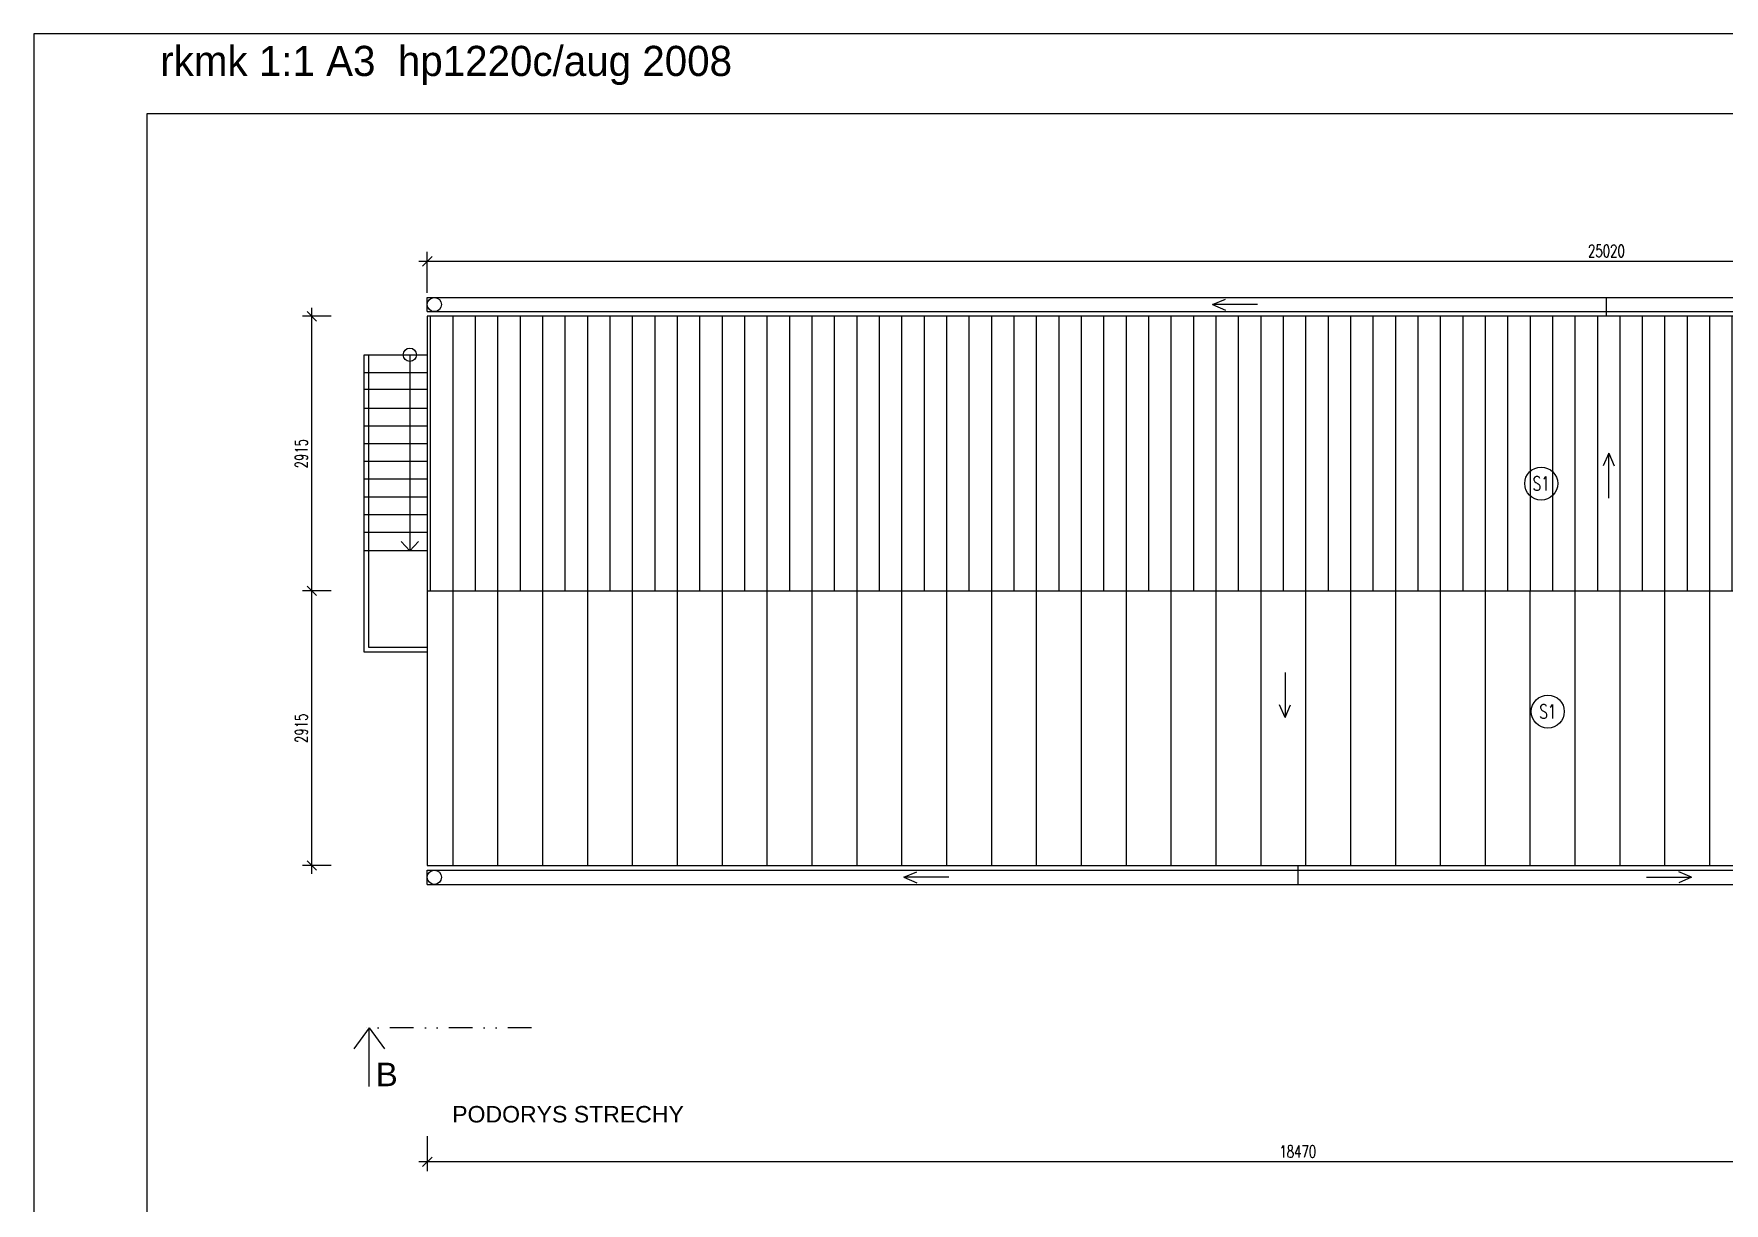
# Model space of a CAD drawing. Header units: millimetres. Extents: x 462666 to 1244237, y 2328025 to 3795663.
# Drawn here: x 1062828 to 1080763, y 2800602 to 2813016 of the extents above; entities that cross this region are included whole.
import ezdxf
from ezdxf.enums import TextEntityAlignment as Align

# ---------------------------------------------------------------- set-up
doc = ezdxf.new("R2010")
doc.units = ezdxf.units.MM
doc.linetypes.add('DIVIDE2', pattern=[0.625, 0.25, -0.125, 0, -0.125, 0, -0.125])
for name, color, linetype in [('KOTY', 96, 'Continuous'), ('MUR_POH', 64, 'Continuous'), ('MUR_REZ', 3, 'Continuous'), ('PLO_LIN', 6, 'Continuous'), ('POP', 7, 'Continuous'), ('RAM_100', 160, 'Continuous'), ('TXT_50', 50, 'Continuous'), ('TXT_50_MIESTN', 7, 'Continuous')]:
    doc.layers.add(name, color=color, linetype=linetype)
doc.styles.add('ARIAL', font='arial.ttf', dxfattribs={"height": 250})
doc.styles.add('ROMANS', font='arial.ttf', dxfattribs={"width": 0.85})
doc.styles.add('SIMPLEX', font='SIMPLEX.SHX', dxfattribs={"width": 0.7})
doc.styles.add('SIMPLEX.SHX', font='SIMPLEX.SHX', dxfattribs={"width": 0.7})
doc.dimstyles.new('PAJO1-studia', dxfattribs={"dimtxt": 160, "dimasz": 100, "dimexe": 100, "dimexo": 250, "dimgap": 45, "dimtad": 1, "dimdec": 0, "dimrnd": 5, "dimtxsty": 'ROMANS', "dimblk": 'OBLIQUE', "dimcen": 200, "dimdle": 90, "dimadec": 0, "dimazin": 0, "dimtfac": 1, "dimtdec": 0, "dimtmove": 1, "dimatfit": 3, "dimfxl": 1, "dimarcsym": 0})

# ---------------------------------------------------------------- blocks, each defined once
blk = doc.blocks.new('Z_RAM_A_3_hp 1220')
at = {"layer": 'POP', "linetype": 'Continuous'}
blk.add_lwpolyline([(-288.5, -408), (-6.5, -408), (-6.5, -13), (-288.5, -13)], close=True, dxfattribs=at)
at = {"layer": 'RAM_100', "linetype": 'Continuous'}
for points in [[(-297, -420), (0, -420), (0, 0), (-297, 0)], [(-288.5, -13), (-288.5, -408), (-6.5, -408), (-6.5, -13)]]:
    blk.add_lwpolyline(points, close=True, dxfattribs=at)
blk.add_text('rkmk 1:1 A3  hp1220c/aug 2008', height=3.2, rotation=90, dxfattribs=at).set_placement((-292.52, -406.58))
blk = doc.blocks.new('_OBLIQUE')
at = {"color": 0, "linetype": 'ByBlock'}
blk.add_line((-0.5, -0.5), (0.5, 0.5), dxfattribs=at)
blk = doc.blocks.new('*D327')
at = {"layer": 'Defpoints', "color": 0}
for p in [(1092025, 2810601), (1067003, 2810017), (1092025, 2810017)]:
    blk.add_point(p, dxfattribs=at)
at = {"layer": 'KOTY', "color": 0, "lineweight": -2}
for p, q in [((1067003, 2810267), (1067003, 2810701)), ((1092025, 2810267), (1092025, 2810701)), ((1066913, 2810601), (1092115, 2810601))]:
    blk.add_line(p, q, dxfattribs=at)
at = {"layer": 'KOTY', "color": 0, "lineweight": -2, "xscale": 100, "yscale": 100, "zscale": 100, "rotation": 180}
blk.add_blockref('_OBLIQUE', (1067003, 2810601), dxfattribs=at)
at = {"layer": 'KOTY', "color": 0, "lineweight": -2, "xscale": 100, "yscale": 100, "zscale": 100}
blk.add_blockref('_OBLIQUE', (1092025, 2810601), dxfattribs=at)
at = {"layer": 'KOTY', "color": 0, "insert": (1079514, 2810711), "char_height": 130, "attachment_point": 5, "style": 'SIMPLEX'}
blk.add_mtext('25020', dxfattribs=at)
blk = doc.blocks.new('*D330')
at = {"layer": 'Defpoints', "color": 0}
for p in [(1067003, 2801565), (1085475, 2801587), (1067003, 2801041)]:
    blk.add_point(p, dxfattribs=at)
at = {"layer": 'KOTY', "color": 0, "lineweight": -2}
for p, q in [((1067003, 2801315), (1067003, 2800941)), ((1085475, 2801337), (1085475, 2800941)), ((1085565, 2801041), (1066913, 2801041))]:
    blk.add_line(p, q, dxfattribs=at)
at = {"layer": 'KOTY', "color": 0, "lineweight": -2, "xscale": 100, "yscale": 100, "zscale": 100, "rotation": 180}
blk.add_blockref('_OBLIQUE', (1067003, 2801041), dxfattribs=at)
at = {"layer": 'KOTY', "color": 0, "lineweight": -2, "xscale": 100, "yscale": 100, "zscale": 100}
blk.add_blockref('_OBLIQUE', (1085475, 2801041), dxfattribs=at)
at = {"layer": 'KOTY', "color": 0, "insert": (1076239, 2801151), "char_height": 130, "attachment_point": 5, "style": 'SIMPLEX'}
blk.add_mtext('18470', dxfattribs=at)
blk = doc.blocks.new('*D331')
at = {"layer": 'Defpoints', "color": 0}
for p in [(1065777, 2807102), (1066234, 2807102), (1066234, 2804187)]:
    blk.add_point(p, dxfattribs=at)
at = {"layer": 'KOTY', "color": 0, "lineweight": -2}
for p, q in [((1065984, 2807102), (1065677, 2807102)), ((1065777, 2804097), (1065777, 2807192)), ((1065984, 2804187), (1065677, 2804187))]:
    blk.add_line(p, q, dxfattribs=at)
at = {"layer": 'KOTY', "color": 0, "lineweight": -2, "xscale": 100, "yscale": 100, "zscale": 100}
for p, rotation in [((1065777, 2807102), 90), ((1065777, 2804187), 270)]:
    blk.add_blockref('_OBLIQUE', p, dxfattribs=dict(at, rotation=rotation))
at = {"layer": 'KOTY', "color": 0, "insert": (1065667, 2805644), "char_height": 130, "attachment_point": 5, "rotation": 90, "style": 'SIMPLEX'}
blk.add_mtext('2915', dxfattribs=at)
blk = doc.blocks.new('*D332')
at = {"layer": 'Defpoints', "color": 0}
for p in [(1065777, 2810017), (1066234, 2810017), (1066234, 2807102)]:
    blk.add_point(p, dxfattribs=at)
at = {"layer": 'KOTY', "color": 0, "lineweight": -2}
for p, q in [((1065984, 2810017), (1065677, 2810017)), ((1065777, 2807012), (1065777, 2810107)), ((1065984, 2807102), (1065677, 2807102))]:
    blk.add_line(p, q, dxfattribs=at)
at = {"layer": 'KOTY', "color": 0, "lineweight": -2, "xscale": 100, "yscale": 100, "zscale": 100}
for p, rotation in [((1065777, 2810017), 90), ((1065777, 2807102), 270)]:
    blk.add_blockref('_OBLIQUE', p, dxfattribs=dict(at, rotation=rotation))
at = {"layer": 'KOTY', "color": 0, "insert": (1065667, 2808559), "char_height": 130, "attachment_point": 5, "rotation": 90, "style": 'SIMPLEX'}
blk.add_mtext('2915', dxfattribs=at)

msp = doc.modelspace()

# ---------------------------------------------------------------- hatches: boundary and pattern name
at = {"layer": 'MUR_POH', "linetype": 'ByBlock', "ltscale": 250}
h = msp.add_hatch(dxfattribs=at)
h.set_pattern_fill('ANSI31', color=8, scale=75, angle=45, style=0)
h.set_pattern_definition([(90, (0, 10879.64), (-238.125, 1e-14), [])])
h.paths.add_polyline_path([(1092025.2, 2807101.8), (1092025.2, 2810017), (1067002.7, 2810017), (1067002.7, 2807101.7)])

# ---------------------------------------------------------------- linework, layer by layer
at = {"layer": 'KOTY'}
for p, q in [((1075335.6, 2810141.5), (1075470.6, 2810199.1)), ((1075812.3, 2810141.5), (1075335.6, 2810141.5)), ((1075335.6, 2810141.5), (1075470.6, 2810083.9)), ((1079538.3, 2808564.2), (1079480.6, 2808429.2)), ((1079538.3, 2808564.2), (1079595.9, 2808429.2)), ((1079538.3, 2808087.5), (1079538.3, 2808564.2)), ((1076103.7, 2806234.5), (1076103.7, 2805757.7)), ((1076103.7, 2805757.7), (1076046.1, 2805892.8)), ((1076103.7, 2805757.7), (1076161.3, 2805892.8)), ((1072060.6, 2804062.2), (1072195.6, 2804119.8)), ((1072060.6, 2804062.2), (1072195.6, 2804004.6)), ((1072537.3, 2804062.2), (1072060.6, 2804062.2)), ((1079940.6, 2804062.2), (1080417.3, 2804062.2)), ((1080417.3, 2804062.2), (1080282.3, 2804119.8)), ((1080417.3, 2804062.2), (1080282.3, 2804004.6))]:
    msp.add_line(p, q, dxfattribs=at)
at = {"layer": 'MUR_POH', "color": 8, "linetype": 'ByBlock', "ltscale": 250}
for p, q in [((1067276.2, 2804186.6), (1067276.2, 2807101.7)), ((1067752.5, 2804186.6), (1067752.5, 2807101.7)), ((1068228.8, 2804186.6), (1068228.8, 2807101.7)), ((1068705, 2804186.6), (1068705, 2807101.7)), ((1069181.2, 2804186.6), (1069181.2, 2807101.7)), ((1069657.5, 2804186.6), (1069657.5, 2807101.7)), ((1070133.8, 2804186.6), (1070133.8, 2807101.7)), ((1070610, 2804186.6), (1070610, 2807101.7)), ((1071086.2, 2804186.6), (1071086.2, 2807101.7)), ((1071562.5, 2804186.6), (1071562.5, 2807101.7)), ((1072038.8, 2804186.6), (1072038.8, 2807101.7)), ((1072515, 2804186.6), (1072515, 2807101.7)), ((1072991.2, 2804186.6), (1072991.2, 2807101.7)), ((1073467.5, 2804186.6), (1073467.5, 2807101.8)), ((1073943.8, 2804186.6), (1073943.8, 2807101.8)), ((1074420, 2804186.6), (1074420, 2807101.8)), ((1074896.2, 2804186.6), (1074896.2, 2807101.8)), ((1075372.5, 2804186.6), (1075372.5, 2807101.8)), ((1075848.8, 2804186.6), (1075848.8, 2807101.8)), ((1076325, 2804186.6), (1076325, 2807101.8)), ((1076801.2, 2804186.6), (1076801.2, 2807101.8)), ((1077277.5, 2804186.6), (1077277.5, 2807101.8)), ((1077753.8, 2804186.6), (1077753.8, 2807101.8)), ((1078230, 2804186.6), (1078230, 2807101.8)), ((1078706.2, 2804186.6), (1078706.2, 2807101.8)), ((1079182.5, 2804186.6), (1079182.5, 2807101.8)), ((1079658.8, 2804186.6), (1079658.8, 2807101.8)), ((1080135, 2804186.6), (1080135, 2807101.8)), ((1080611.2, 2804186.6), (1080611.2, 2807101.8))]:
    msp.add_line(p, q, dxfattribs=at)
at = {"layer": 'MUR_POH', "color": 8, "linetype": 'ByBlock', "ltscale": 250, "flags": 128}
for points in [[(1067002.7, 2810217), (1092025.2, 2810217)], [(1067002.7, 2810067), (1067002.7, 2810217)], [(1079514, 2810017), (1079514, 2810217)], [(1067002.7, 2810067), (1092025.2, 2810067)], [(1067002.7, 2804136.6), (1083179.8, 2804136.6)], [(1067002.7, 2803986.6), (1067002.7, 2804136.6)], [(1076239, 2804186.6), (1076239, 2803986.6)], [(1067002.7, 2803986.6), (1083179.8, 2803986.6)]]:
    msp.add_lwpolyline(points, dxfattribs=at)
at = {"layer": 'MUR_POH', "color": 8, "linetype": 'ByBlock', "ltscale": 250}
for centre in [(1067077.7, 2810142), (1067077.7, 2804061.6)]:
    msp.add_circle(centre, 75, dxfattribs=at)
at = {"layer": 'MUR_REZ', "flags": 128}
for points in [[(1085475.2, 2804186.6), (1085475.2, 2801586.7), (1092025.2, 2801586.7), (1092025.2, 2810017), (1067002.7, 2810017), (1067002.7, 2804186.6), (1085475.2, 2804186.6)], [(1067002.7, 2807101.7), (1092025.2, 2807101.8)], [(1066385.4, 2801842.3), (1066385.4, 2802463), (1066221.8, 2802240.9)], [(1066385.4, 2801842.3), (1066385.4, 2802463), (1066549.1, 2802240.9)]]:
    msp.add_lwpolyline(points, dxfattribs=at)
at = {"layer": 'MUR_REZ', "linetype": 'DIVIDE2', "ltscale": 1000, "flags": 128}
msp.add_lwpolyline([(1068107.2, 2802463), (1066278, 2802463)], dxfattribs=at)
at = {"layer": 'PLO_LIN', "color": 252}
for p, q in [((1066332.7, 2809608.6), (1067002.7, 2809608.6)), ((1066332.7, 2809420.2), (1067002.7, 2809420.2)), ((1066332.7, 2809243.2), (1067002.7, 2809243.2)), ((1066332.7, 2809043.5), (1067002.7, 2809043.5)), ((1066332.7, 2808855.2), (1067002.7, 2808855.2)), ((1066332.7, 2808666.9), (1067002.7, 2808666.9)), ((1066332.7, 2808478.5), (1067002.7, 2808478.5)), ((1066332.7, 2808290.2), (1067002.7, 2808290.2)), ((1066332.7, 2808101.8), (1067002.7, 2808101.8)), ((1066332.7, 2807913.5), (1067002.7, 2807913.5)), ((1066332.7, 2807725.2), (1067002.7, 2807725.2)), ((1067002.7, 2807526.8), (1066332.7, 2807526.8))]:
    msp.add_line(p, q, dxfattribs=at)
for points in [[(1067002.7, 2806451.8), (1066332.7, 2806451.8), (1066332.7, 2809608.6)], [(1067002.7, 2806451.8), (1066332.7, 2806451.8), (1066332.7, 2809608.6)], [(1067002.7, 2806501.8), (1066382.7, 2806501.8), (1066382.7, 2809608.6)], [(1066817.7, 2809608.6), (1066817.7, 2807526.8)], [(1066726, 2807627.8), (1066817.7, 2807526.8)], [(1066909.4, 2807627.8), (1066817.7, 2807526.8)]]:
    msp.add_lwpolyline(points, dxfattribs=at)
msp.add_circle((1066817.7, 2809608.6), 70.6, dxfattribs=at)
at = {"layer": 'TXT_50', "color": 252}
for centre in [(1078821.4, 2808241.5), (1078891.5, 2805821)]:
    msp.add_circle(centre, 175.2, dxfattribs=at)

# ---------------------------------------------------------------- block references
at = {"layer": 'MUR_POH', "ltscale": 0.3, "xscale": 100, "yscale": 100, "zscale": 100, "rotation": 270.0000000000635}
msp.add_blockref('Z_RAM_A_3_hp 1220', (1104827.7, 2783316.4), dxfattribs=at)

# ---------------------------------------------------------------- texts
at = {"layer": 'TXT_50', "color": 252, "style": 'SIMPLEX.SHX', "width": 0.7}
for p in [(1078821.4, 2808241.5), (1078891.5, 2805821)]:
    msp.add_text('S1', height=150, dxfattribs=at).set_placement(p, align=Align.MIDDLE_CENTER)
at = {"layer": 'TXT_50_MIESTN', "style": 'ARIAL'}
for s, height, p in [('B', 250, (1066456.2, 2801843.9)), ('PODORYS STRECHY', 175, (1067266.7, 2801458.9))]:
    msp.add_text(s, height=height, dxfattribs=at).set_placement(p)

# ---------------------------------------------------------------- dimensions: what is measured, and where the dimension line sits
at = {"layer": 'KOTY'}
for base, p1, p2, picture, middle in [((1092025.2064, 2810601.0712), (1067002.7123, 2810016.9997), (1092025.2064, 2810016.9997), '*D327', (1079513.9594, 2810711.0712)), ((1067002.7123, 2801041.432), (1085475.2064, 2801586.6839), (1067002.7123, 2801565.2351), '*D330', (1076238.9594, 2801151.432))]:
    dim = msp.add_linear_dim(base=base, p1=p1, p2=p2, dimstyle='PAJO1-studia', override={"dimtxt": 130, "dimtxsty": 'SIMPLEX'}, dxfattribs=at)
    dim.commit()
    dim.dimension.update_dxf_attribs({"geometry": picture, "text_midpoint": middle})
for base, p1, p2, picture, middle in [((1065776.9, 2810017), (1066234.4, 2807101.8), (1066234.4, 2810017), '*D332', (1065666.9, 2808559.4)), ((1065776.9, 2807101.8), (1066234.4, 2804186.6), (1066234.4, 2807101.8), '*D331', (1065666.9, 2805644.2))]:
    dim = msp.add_linear_dim(base=base, p1=p1, p2=p2, angle=90, dimstyle='PAJO1-studia', override={"dimtxt": 130, "dimtxsty": 'SIMPLEX'}, dxfattribs=at)
    dim.commit()
    dim.dimension.update_dxf_attribs({"geometry": picture, "text_midpoint": middle})

doc.saveas('drawing.dxf')
